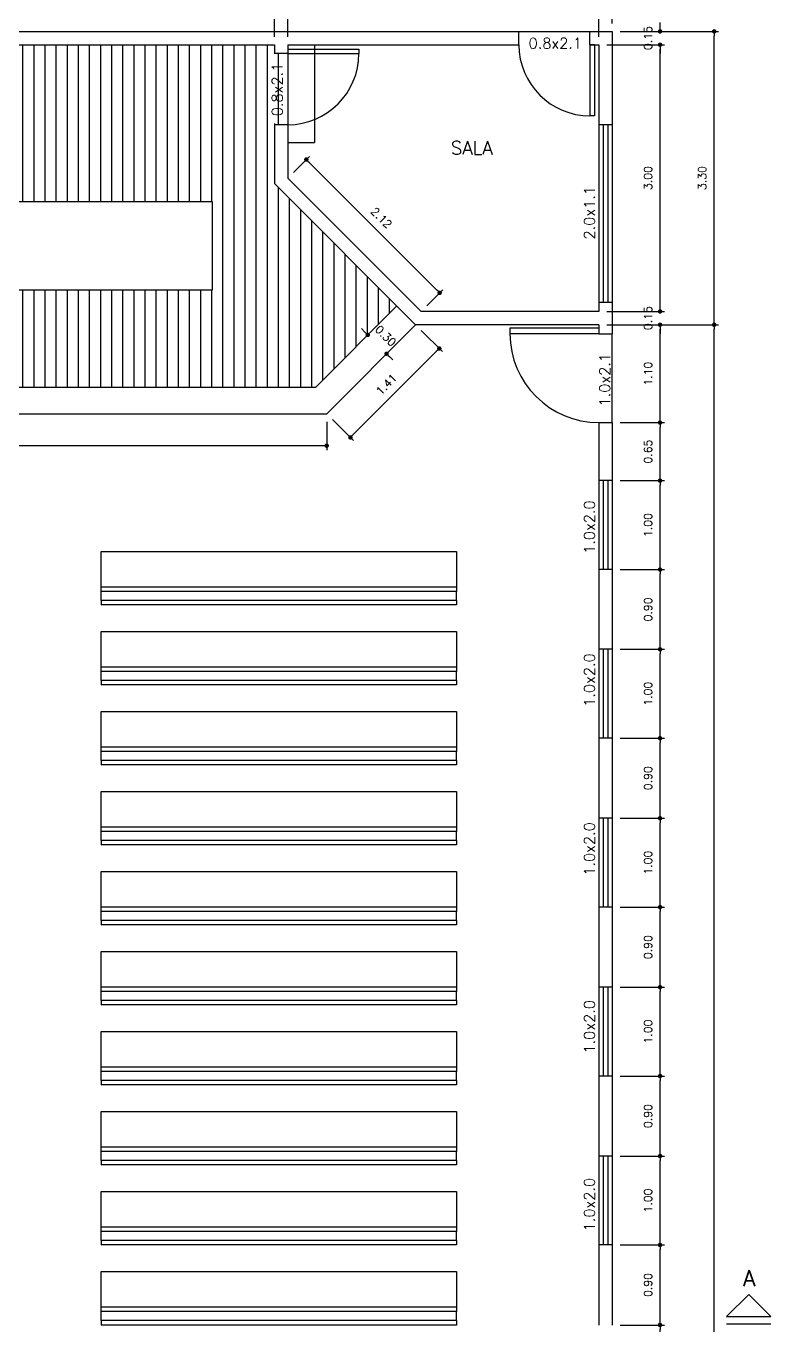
# Model space of a CAD drawing. Extents: x -230.3 to -156.5, y 53.3 to 122.6.
# Drawn here: x -166.23 to -157.85, y 92.67 to 107.28 of the extents above; entities that cross this region are included whole.
import ezdxf
from ezdxf.enums import TextEntityAlignment as Align

# ---------------------------------------------------------------- set-up
doc = ezdxf.new("R2010")
doc.units = 0
doc.header["$MEASUREMENT"] = 0
doc.layers.get('DEFPOINTS').update_dxf_attribs({"linetype": 'CONTINUOUS'})
for name, color, linetype in [('ALVENARIA', 7, 'CONTINUOUS'), ('ALVENARIA1', 44, 'CONTINUOUS'), ('COTA', 1, 'CONTINUOUS'), ('HATCH', 30, 'CONTINUOUS'), ('JAPOR', 142, 'CONTINUOUS'), ('TEXTO2', 40, 'CONTINUOUS'), ('TEXTO3', 3, 'CONTINUOUS'), ('TEXTO4', 4, 'CONTINUOUS')]:
    doc.layers.add(name, color=color, linetype=linetype)
doc.styles.add('SIMPLEX', font='SIMPLEX.SHX')
doc.dimstyles.new('DIM50', dxfattribs={"dimtxt": 0.09, "dimasz": 0.05, "dimexe": 0.05, "dimexo": 0.09, "dimgap": 0.09, "dimtad": 1, "dimzin": 0, "dimdsep": 46, "dimtxsty": 'SIMPLEX', "dimblk": 'DOT', "dimcen": 0.09, "dimadec": 0, "dimazin": 0, "dimtfac": 1, "dimtix": 1, "dimtofl": 0, "dimtmove": 2, "dimatfit": 3, "dimldrblk": 'DOT', "dimfxl": 1, "dimtolj": 1, "dimtzin": 0, "dimarcsym": 0})

# ---------------------------------------------------------------- blocks, each defined once
blk = doc.blocks.new('DOT')
at = {"layer": 'ALVENARIA', "color": 0, "linetype": 'ByBlock'}
blk.add_line((-0.5, 0), (-1, 0), dxfattribs=at)
at = {"layer": 'ALVENARIA', "color": 0, "linetype": 'ByBlock', "const_width": 0.5}
blk.add_lwpolyline([(-0.25, 0, 1), (0.25, 0, 1)], format="xyb", close=True, dxfattribs=at)
blk = doc.blocks.new('*D122')
at = {"layer": 'COTA', "color": 0, "lineweight": -2}
for p, q in [((-159.64, 107.307), (-159.64, 107.584)), ((-159.84, 107.534), (-159.89, 107.534)), ((-159.59, 107.534), (-159.54, 107.534))]:
    blk.add_line(p, q, dxfattribs=at)
at = {"layer": 'DEFPOINTS', "color": 0}
for p in [(-159.64, 107.534), (-159.64, 107.217), (-159.79, 107.067)]:
    blk.add_point(p, dxfattribs=at)
at = {"layer": 'COTA', "color": 0, "lineweight": -2, "xscale": 0.05, "yscale": 0.05, "zscale": 0.05}
blk.add_blockref('DOT', (-159.79, 107.534), dxfattribs=at)
at = {"layer": 'COTA', "color": 0, "lineweight": -2, "xscale": 0.05, "yscale": 0.05, "zscale": 0.05, "rotation": 180}
blk.add_blockref('DOT', (-159.64, 107.534), dxfattribs=at)
at = {"layer": 'COTA', "color": 0, "insert": (-159.715, 107.669), "char_height": 0.09, "attachment_point": 5, "style": 'SIMPLEX'}
blk.add_mtext('\\A1;0.15', dxfattribs=at)
blk = doc.blocks.new('*D121')
at = {"layer": 'COTA', "color": 0, "lineweight": -2}
for p, q in [((-159.79, 107.157), (-159.79, 107.584)), ((-163.24, 107.534), (-159.84, 107.534))]:
    blk.add_line(p, q, dxfattribs=at)
at = {"layer": 'DEFPOINTS', "color": 0}
for p in [(-159.79, 107.534), (-163.29, 107.067), (-159.79, 107.067)]:
    blk.add_point(p, dxfattribs=at)
at = {"layer": 'COTA', "color": 0, "lineweight": -2, "xscale": 0.05, "yscale": 0.05, "zscale": 0.05, "rotation": 180}
blk.add_blockref('DOT', (-163.29, 107.534), dxfattribs=at)
at = {"layer": 'COTA', "color": 0, "lineweight": -2, "xscale": 0.05, "yscale": 0.05, "zscale": 0.05}
blk.add_blockref('DOT', (-159.79, 107.534), dxfattribs=at)
at = {"layer": 'COTA', "color": 0, "insert": (-161.54, 107.669), "char_height": 0.09, "attachment_point": 5, "style": 'SIMPLEX'}
blk.add_mtext('\\A1;3.50', dxfattribs=at)
blk = doc.blocks.new('*D120')
at = {"layer": 'COTA', "color": 0, "lineweight": -2}
for p, q in [((-163.29, 107.157), (-163.29, 107.584)), ((-163.49, 107.534), (-163.54, 107.534)), ((-163.24, 107.534), (-163.19, 107.534))]:
    blk.add_line(p, q, dxfattribs=at)
at = {"layer": 'DEFPOINTS', "color": 0}
for p in [(-163.29, 107.534), (-163.44, 107.067), (-163.29, 107.067)]:
    blk.add_point(p, dxfattribs=at)
at = {"layer": 'COTA', "color": 0, "lineweight": -2, "xscale": 0.05, "yscale": 0.05, "zscale": 0.05}
blk.add_blockref('DOT', (-163.44, 107.534), dxfattribs=at)
at = {"layer": 'COTA', "color": 0, "lineweight": -2, "xscale": 0.05, "yscale": 0.05, "zscale": 0.05, "rotation": 180}
blk.add_blockref('DOT', (-163.29, 107.534), dxfattribs=at)
at = {"layer": 'COTA', "color": 0, "insert": (-163.365, 107.669), "char_height": 0.09, "attachment_point": 5, "style": 'SIMPLEX'}
blk.add_mtext('\\A1;0.15', dxfattribs=at)
blk = doc.blocks.new('*D119')
at = {"layer": 'COTA', "color": 0, "lineweight": -2}
for p, q in [((-163.44, 107.157), (-163.44, 107.584)), ((-169.79, 107.534), (-163.49, 107.534))]:
    blk.add_line(p, q, dxfattribs=at)
at = {"layer": 'DEFPOINTS', "color": 0}
for p in [(-163.44, 107.534), (-169.84, 107.067), (-163.44, 107.067)]:
    blk.add_point(p, dxfattribs=at)
at = {"layer": 'COTA', "color": 0, "lineweight": -2, "xscale": 0.05, "yscale": 0.05, "zscale": 0.05, "rotation": 180}
blk.add_blockref('DOT', (-169.84, 107.534), dxfattribs=at)
at = {"layer": 'COTA', "color": 0, "lineweight": -2, "xscale": 0.05, "yscale": 0.05, "zscale": 0.05}
blk.add_blockref('DOT', (-163.44, 107.534), dxfattribs=at)
at = {"layer": 'COTA', "color": 0, "insert": (-166.64, 107.669), "char_height": 0.09, "attachment_point": 5, "style": 'SIMPLEX'}
blk.add_mtext('\\A1;6.40', dxfattribs=at)
blk = doc.blocks.new('*D126')
at = {"layer": 'COTA', "color": 0, "lineweight": -2}
for p, q in [((-170.428, 102.827), (-170.428, 102.507)), ((-162.852, 102.827), (-162.852, 102.507)), ((-162.902, 102.557), (-170.378, 102.557))]:
    blk.add_line(p, q, dxfattribs=at)
at = {"layer": 'DEFPOINTS', "color": 0}
for p in [(-170.428, 102.917), (-162.852, 102.917), (-170.428, 102.557)]:
    blk.add_point(p, dxfattribs=at)
at = {"layer": 'COTA', "color": 0, "lineweight": -2, "xscale": 0.05, "yscale": 0.05, "zscale": 0.05, "rotation": 180.0000000000006}
blk.add_blockref('DOT', (-170.428, 102.557), dxfattribs=at)
at = {"layer": 'COTA', "color": 0, "lineweight": -2, "xscale": 0.05, "yscale": 0.05, "zscale": 0.05}
blk.add_blockref('DOT', (-162.852, 102.557), dxfattribs=at)
at = {"layer": 'COTA', "color": 0, "insert": (-166.64, 102.692), "char_height": 0.09, "attachment_point": 5, "style": 'SIMPLEX'}
blk.add_mtext('\\A1;7.58', dxfattribs=at)
blk = doc.blocks.new('*D128')
at = {"layer": 'COTA', "color": 0, "lineweight": -2}
for p, q in [((-162.128, 104.065), (-162.425, 103.768)), ((-162.425, 103.839), (-162.46, 103.874)), ((-161.916, 103.853), (-162.213, 103.556)), ((-162.142, 103.556), (-162.107, 103.521))]:
    blk.add_line(p, q, dxfattribs=at)
at = {"layer": 'DEFPOINTS', "color": 0}
for p in [(-162.064, 104.129), (-161.852, 103.917), (-162.178, 103.591)]:
    blk.add_point(p, dxfattribs=at)
at = {"layer": 'COTA', "color": 0, "lineweight": -2, "xscale": 0.05, "yscale": 0.05, "zscale": 0.05}
for p, rotation in [((-162.39, 103.803), 314.9999999999789), ((-162.178, 103.591), 134.9999999999789)]:
    blk.add_blockref('DOT', p, dxfattribs=dict(at, rotation=rotation))
at = {"layer": 'COTA', "color": 0, "insert": (-162.188, 103.793), "char_height": 0.09, "attachment_point": 5, "rotation": 315, "style": 'SIMPLEX'}
blk.add_mtext('\\A1;0.30', dxfattribs=at)
blk = doc.blocks.new('*D125')
at = {"layer": 'COTA', "color": 0, "lineweight": -2}
for p, q in [((-161.788, 103.853), (-161.55, 103.615)), ((-162.55, 102.686), (-161.621, 103.615)), ((-162.788, 102.853), (-162.55, 102.615))]:
    blk.add_line(p, q, dxfattribs=at)
at = {"layer": 'DEFPOINTS', "color": 0}
for p in [(-161.852, 103.917), (-161.585, 103.65), (-162.852, 102.917)]:
    blk.add_point(p, dxfattribs=at)
at = {"layer": 'COTA', "color": 0, "lineweight": -2, "xscale": 0.05, "yscale": 0.05, "zscale": 0.05}
for p, rotation in [((-161.585, 103.65), 44.9999999999992), ((-162.585, 102.65), 224.9999999999992)]:
    blk.add_blockref('DOT', p, dxfattribs=dict(at, rotation=rotation))
at = {"layer": 'COTA', "color": 0, "insert": (-162.181, 103.246), "char_height": 0.09, "attachment_point": 5, "rotation": 45, "style": 'SIMPLEX'}
blk.add_mtext('\\A1;1.41', dxfattribs=at)
blk = doc.blocks.new('*D124')
at = {"layer": 'COTA', "color": 0, "lineweight": -2}
for p, q in [((-163.226, 105.63), (-163.046, 105.811)), ((-163.046, 105.74), (-161.616, 104.311)), ((-161.726, 104.13), (-161.546, 104.311))]:
    blk.add_line(p, q, dxfattribs=at)
at = {"layer": 'DEFPOINTS', "color": 0}
for p in [(-163.29, 105.567), (-161.581, 104.276), (-161.79, 104.067)]:
    blk.add_point(p, dxfattribs=at)
at = {"layer": 'COTA', "color": 0, "lineweight": -2, "xscale": 0.05, "yscale": 0.05, "zscale": 0.05}
for p, rotation in [((-163.081, 105.776), 135), ((-161.581, 104.276), 315)]:
    blk.add_blockref('DOT', p, dxfattribs=dict(at, rotation=rotation))
at = {"layer": 'COTA', "color": 0, "insert": (-162.236, 105.121), "char_height": 0.09, "attachment_point": 5, "rotation": 315, "style": 'SIMPLEX'}
blk.add_mtext('\\A1;2.12', dxfattribs=at)
blk = doc.blocks.new('*D147')
at = {"layer": 'COTA', "color": 0, "lineweight": -2}
for p, q in [((-159.55, 92.667), (-159.052, 92.667)), ((-159.102, 91.717), (-159.102, 92.617)), ((-159.55, 91.667), (-159.052, 91.667))]:
    blk.add_line(p, q, dxfattribs=at)
at = {"layer": 'DEFPOINTS', "color": 0}
for p in [(-159.64, 92.667), (-159.102, 92.667), (-159.64, 91.667)]:
    blk.add_point(p, dxfattribs=at)
at = {"layer": 'COTA', "color": 0, "lineweight": -2, "xscale": 0.05, "yscale": 0.05, "zscale": 0.05}
for p, rotation in [((-159.102, 92.667), 90), ((-159.102, 91.667), 270)]:
    blk.add_blockref('DOT', p, dxfattribs=dict(at, rotation=rotation))
at = {"layer": 'COTA', "color": 0, "insert": (-159.237, 92.167), "char_height": 0.09, "attachment_point": 5, "rotation": 90, "style": 'SIMPLEX'}
blk.add_mtext('\\A1;1.00', dxfattribs=at)
blk = doc.blocks.new('*D148')
at = {"layer": 'COTA', "color": 0, "lineweight": -2}
for p, q in [((-159.55, 93.567), (-159.052, 93.567)), ((-159.102, 92.717), (-159.102, 93.517)), ((-159.55, 92.667), (-159.052, 92.667))]:
    blk.add_line(p, q, dxfattribs=at)
at = {"layer": 'DEFPOINTS', "color": 0}
for p in [(-159.64, 93.567), (-159.102, 93.567), (-159.64, 92.667)]:
    blk.add_point(p, dxfattribs=at)
at = {"layer": 'COTA', "color": 0, "lineweight": -2, "xscale": 0.05, "yscale": 0.05, "zscale": 0.05}
for p, rotation in [((-159.102, 93.567), 90), ((-159.102, 92.667), 270)]:
    blk.add_blockref('DOT', p, dxfattribs=dict(at, rotation=rotation))
at = {"layer": 'COTA', "color": 0, "insert": (-159.237, 93.117), "char_height": 0.09, "attachment_point": 5, "rotation": 90, "style": 'SIMPLEX'}
blk.add_mtext('\\A1;0.90', dxfattribs=at)
blk = doc.blocks.new('*D149')
at = {"layer": 'COTA', "color": 0, "lineweight": -2}
for p, q in [((-159.55, 94.567), (-159.052, 94.567)), ((-159.102, 93.617), (-159.102, 94.517)), ((-159.55, 93.567), (-159.052, 93.567))]:
    blk.add_line(p, q, dxfattribs=at)
at = {"layer": 'DEFPOINTS', "color": 0}
for p in [(-159.64, 94.567), (-159.102, 94.567), (-159.64, 93.567)]:
    blk.add_point(p, dxfattribs=at)
at = {"layer": 'COTA', "color": 0, "lineweight": -2, "xscale": 0.05, "yscale": 0.05, "zscale": 0.05}
for p, rotation in [((-159.102, 94.567), 90), ((-159.102, 93.567), 270)]:
    blk.add_blockref('DOT', p, dxfattribs=dict(at, rotation=rotation))
at = {"layer": 'COTA', "color": 0, "insert": (-159.237, 94.067), "char_height": 0.09, "attachment_point": 5, "rotation": 90, "style": 'SIMPLEX'}
blk.add_mtext('\\A1;1.00', dxfattribs=at)
blk = doc.blocks.new('*D150')
at = {"layer": 'COTA', "color": 0, "lineweight": -2}
for p, q in [((-159.55, 95.467), (-159.052, 95.467)), ((-159.102, 94.617), (-159.102, 95.417)), ((-159.55, 94.567), (-159.052, 94.567))]:
    blk.add_line(p, q, dxfattribs=at)
at = {"layer": 'DEFPOINTS', "color": 0}
for p in [(-159.64, 95.467), (-159.102, 95.467), (-159.64, 94.567)]:
    blk.add_point(p, dxfattribs=at)
at = {"layer": 'COTA', "color": 0, "lineweight": -2, "xscale": 0.05, "yscale": 0.05, "zscale": 0.05}
for p, rotation in [((-159.102, 95.467), 90), ((-159.102, 94.567), 270)]:
    blk.add_blockref('DOT', p, dxfattribs=dict(at, rotation=rotation))
at = {"layer": 'COTA', "color": 0, "insert": (-159.237, 95.017), "char_height": 0.09, "attachment_point": 5, "rotation": 90, "style": 'SIMPLEX'}
blk.add_mtext('\\A1;0.90', dxfattribs=at)
blk = doc.blocks.new('*D151')
at = {"layer": 'COTA', "color": 0, "lineweight": -2}
for p, q in [((-159.55, 96.467), (-159.052, 96.467)), ((-159.102, 95.517), (-159.102, 96.417)), ((-159.55, 95.467), (-159.052, 95.467))]:
    blk.add_line(p, q, dxfattribs=at)
at = {"layer": 'DEFPOINTS', "color": 0}
for p in [(-159.64, 96.467), (-159.102, 96.467), (-159.64, 95.467)]:
    blk.add_point(p, dxfattribs=at)
at = {"layer": 'COTA', "color": 0, "lineweight": -2, "xscale": 0.05, "yscale": 0.05, "zscale": 0.05}
for p, rotation in [((-159.102, 96.467), 90), ((-159.102, 95.467), 270)]:
    blk.add_blockref('DOT', p, dxfattribs=dict(at, rotation=rotation))
at = {"layer": 'COTA', "color": 0, "insert": (-159.237, 95.967), "char_height": 0.09, "attachment_point": 5, "rotation": 90, "style": 'SIMPLEX'}
blk.add_mtext('\\A1;1.00', dxfattribs=at)
blk = doc.blocks.new('*D152')
at = {"layer": 'COTA', "color": 0, "lineweight": -2}
for p, q in [((-159.55, 97.367), (-159.052, 97.367)), ((-159.102, 96.517), (-159.102, 97.317)), ((-159.55, 96.467), (-159.052, 96.467))]:
    blk.add_line(p, q, dxfattribs=at)
at = {"layer": 'DEFPOINTS', "color": 0}
for p in [(-159.64, 97.367), (-159.102, 97.367), (-159.64, 96.467)]:
    blk.add_point(p, dxfattribs=at)
at = {"layer": 'COTA', "color": 0, "lineweight": -2, "xscale": 0.05, "yscale": 0.05, "zscale": 0.05}
for p, rotation in [((-159.102, 97.367), 90), ((-159.102, 96.467), 270)]:
    blk.add_blockref('DOT', p, dxfattribs=dict(at, rotation=rotation))
at = {"layer": 'COTA', "color": 0, "insert": (-159.237, 96.917), "char_height": 0.09, "attachment_point": 5, "rotation": 90, "style": 'SIMPLEX'}
blk.add_mtext('\\A1;0.90', dxfattribs=at)
blk = doc.blocks.new('*D153')
at = {"layer": 'COTA', "color": 0, "lineweight": -2}
for p, q in [((-159.55, 98.367), (-159.052, 98.367)), ((-159.102, 97.417), (-159.102, 98.317)), ((-159.55, 97.367), (-159.052, 97.367))]:
    blk.add_line(p, q, dxfattribs=at)
at = {"layer": 'DEFPOINTS', "color": 0}
for p in [(-159.64, 98.367), (-159.102, 98.367), (-159.64, 97.367)]:
    blk.add_point(p, dxfattribs=at)
at = {"layer": 'COTA', "color": 0, "lineweight": -2, "xscale": 0.05, "yscale": 0.05, "zscale": 0.05}
for p, rotation in [((-159.102, 98.367), 90), ((-159.102, 97.367), 270)]:
    blk.add_blockref('DOT', p, dxfattribs=dict(at, rotation=rotation))
at = {"layer": 'COTA', "color": 0, "insert": (-159.237, 97.867), "char_height": 0.09, "attachment_point": 5, "rotation": 90, "style": 'SIMPLEX'}
blk.add_mtext('\\A1;1.00', dxfattribs=at)
blk = doc.blocks.new('*D154')
at = {"layer": 'COTA', "color": 0, "lineweight": -2}
for p, q in [((-159.55, 99.267), (-159.052, 99.267)), ((-159.102, 98.417), (-159.102, 99.217)), ((-159.55, 98.367), (-159.052, 98.367))]:
    blk.add_line(p, q, dxfattribs=at)
at = {"layer": 'DEFPOINTS', "color": 0}
for p in [(-159.64, 99.267), (-159.102, 99.267), (-159.64, 98.367)]:
    blk.add_point(p, dxfattribs=at)
at = {"layer": 'COTA', "color": 0, "lineweight": -2, "xscale": 0.05, "yscale": 0.05, "zscale": 0.05}
for p, rotation in [((-159.102, 99.267), 90), ((-159.102, 98.367), 270)]:
    blk.add_blockref('DOT', p, dxfattribs=dict(at, rotation=rotation))
at = {"layer": 'COTA', "color": 0, "insert": (-159.237, 98.817), "char_height": 0.09, "attachment_point": 5, "rotation": 90, "style": 'SIMPLEX'}
blk.add_mtext('\\A1;0.90', dxfattribs=at)
blk = doc.blocks.new('*D155')
at = {"layer": 'COTA', "color": 0, "lineweight": -2}
for p, q in [((-159.55, 100.267), (-159.052, 100.267)), ((-159.102, 99.317), (-159.102, 100.217)), ((-159.55, 99.267), (-159.052, 99.267))]:
    blk.add_line(p, q, dxfattribs=at)
at = {"layer": 'DEFPOINTS', "color": 0}
for p in [(-159.64, 100.267), (-159.102, 100.267), (-159.64, 99.267)]:
    blk.add_point(p, dxfattribs=at)
at = {"layer": 'COTA', "color": 0, "lineweight": -2, "xscale": 0.05, "yscale": 0.05, "zscale": 0.05}
for p, rotation in [((-159.102, 100.267), 90), ((-159.102, 99.267), 270)]:
    blk.add_blockref('DOT', p, dxfattribs=dict(at, rotation=rotation))
at = {"layer": 'COTA', "color": 0, "insert": (-159.237, 99.767), "char_height": 0.09, "attachment_point": 5, "rotation": 90, "style": 'SIMPLEX'}
blk.add_mtext('\\A1;1.00', dxfattribs=at)
blk = doc.blocks.new('*D156')
at = {"layer": 'COTA', "color": 0, "lineweight": -2}
for p, q in [((-159.55, 101.164), (-159.052, 101.164)), ((-159.102, 100.317), (-159.102, 101.114)), ((-159.55, 100.267), (-159.052, 100.267))]:
    blk.add_line(p, q, dxfattribs=at)
at = {"layer": 'DEFPOINTS', "color": 0}
for p in [(-159.64, 101.164), (-159.102, 101.164), (-159.64, 100.267)]:
    blk.add_point(p, dxfattribs=at)
at = {"layer": 'COTA', "color": 0, "lineweight": -2, "xscale": 0.05, "yscale": 0.05, "zscale": 0.05}
for p, rotation in [((-159.102, 101.164), 90), ((-159.102, 100.267), 270)]:
    blk.add_blockref('DOT', p, dxfattribs=dict(at, rotation=rotation))
at = {"layer": 'COTA', "color": 0, "insert": (-159.237, 100.715), "char_height": 0.09, "attachment_point": 5, "rotation": 90, "style": 'SIMPLEX'}
blk.add_mtext('\\A1;0.90', dxfattribs=at)
blk = doc.blocks.new('*D157')
at = {"layer": 'COTA', "color": 0, "lineweight": -2}
for p, q in [((-159.55, 102.164), (-159.052, 102.164)), ((-159.102, 101.214), (-159.102, 102.114)), ((-159.55, 101.164), (-159.052, 101.164))]:
    blk.add_line(p, q, dxfattribs=at)
at = {"layer": 'DEFPOINTS', "color": 0}
for p in [(-159.64, 102.164), (-159.102, 102.164), (-159.64, 101.164)]:
    blk.add_point(p, dxfattribs=at)
at = {"layer": 'COTA', "color": 0, "lineweight": -2, "xscale": 0.05, "yscale": 0.05, "zscale": 0.05}
for p, rotation in [((-159.102, 102.164), 90), ((-159.102, 101.164), 270)]:
    blk.add_blockref('DOT', p, dxfattribs=dict(at, rotation=rotation))
at = {"layer": 'COTA', "color": 0, "insert": (-159.237, 101.664), "char_height": 0.09, "attachment_point": 5, "rotation": 90, "style": 'SIMPLEX'}
blk.add_mtext('\\A1;1.00', dxfattribs=at)
blk = doc.blocks.new('*D158')
at = {"layer": 'COTA', "color": 0, "lineweight": -2}
for p, q in [((-159.7, 103.917), (-158.443, 103.917)), ((-158.493, 79.267), (-158.493, 103.867)), ((-159.55, 79.217), (-158.443, 79.217))]:
    blk.add_line(p, q, dxfattribs=at)
at = {"layer": 'DEFPOINTS', "color": 0}
for p in [(-159.79, 103.917), (-158.493, 103.917), (-159.64, 79.217)]:
    blk.add_point(p, dxfattribs=at)
at = {"layer": 'COTA', "color": 0, "lineweight": -2, "xscale": 0.05, "yscale": 0.05, "zscale": 0.05}
for p, rotation in [((-158.493, 103.917), 90), ((-158.493, 79.217), 270)]:
    blk.add_blockref('DOT', p, dxfattribs=dict(at, rotation=rotation))
at = {"layer": 'COTA', "color": 0, "insert": (-158.628, 91.567), "char_height": 0.09, "attachment_point": 5, "rotation": 90, "style": 'SIMPLEX'}
blk.add_mtext('\\A1;24.70', dxfattribs=at)
blk = doc.blocks.new('*D167')
at = {"layer": 'COTA', "color": 0, "lineweight": -2}
for p, q in [((-159.55, 107.217), (-158.443, 107.217)), ((-158.493, 103.967), (-158.493, 107.167)), ((-159.7, 103.917), (-158.443, 103.917))]:
    blk.add_line(p, q, dxfattribs=at)
at = {"layer": 'DEFPOINTS', "color": 0}
for p in [(-159.64, 107.217), (-158.493, 107.217), (-159.79, 103.917)]:
    blk.add_point(p, dxfattribs=at)
at = {"layer": 'COTA', "color": 0, "lineweight": -2, "xscale": 0.05, "yscale": 0.05, "zscale": 0.05}
for p, rotation in [((-158.493, 107.217), 90), ((-158.493, 103.917), 270)]:
    blk.add_blockref('DOT', p, dxfattribs=dict(at, rotation=rotation))
at = {"layer": 'COTA', "color": 0, "insert": (-158.628, 105.567), "char_height": 0.09, "attachment_point": 5, "rotation": 90, "style": 'SIMPLEX'}
blk.add_mtext('\\A1;3.30', dxfattribs=at)
blk = doc.blocks.new('*D168')
at = {"layer": 'COTA', "color": 0, "lineweight": -2}
for p, q in [((-173.64, 107.307), (-173.64, 108.029)), ((-173.59, 107.979), (-159.69, 107.979)), ((-159.64, 107.307), (-159.64, 108.029))]:
    blk.add_line(p, q, dxfattribs=at)
at = {"layer": 'DEFPOINTS', "color": 0}
for p in [(-159.64, 107.979), (-173.64, 107.217), (-159.64, 107.217)]:
    blk.add_point(p, dxfattribs=at)
at = {"layer": 'COTA', "color": 0, "lineweight": -2, "xscale": 0.05, "yscale": 0.05, "zscale": 0.05, "rotation": 180}
blk.add_blockref('DOT', (-173.64, 107.979), dxfattribs=at)
at = {"layer": 'COTA', "color": 0, "lineweight": -2, "xscale": 0.05, "yscale": 0.05, "zscale": 0.05}
blk.add_blockref('DOT', (-159.64, 107.979), dxfattribs=at)
at = {"layer": 'COTA', "color": 0, "insert": (-166.64, 108.114), "char_height": 0.09, "attachment_point": 5, "style": 'SIMPLEX'}
blk.add_mtext('\\A1;14.00', dxfattribs=at)
blk = doc.blocks.new('*D202')
at = {"layer": 'COTA', "color": 0, "lineweight": -2}
for p, q in [((-159.55, 102.817), (-159.052, 102.817)), ((-159.102, 102.214), (-159.102, 102.767)), ((-159.55, 102.164), (-159.052, 102.164))]:
    blk.add_line(p, q, dxfattribs=at)
at = {"layer": 'DEFPOINTS', "color": 0}
for p in [(-159.64, 102.817), (-159.102, 102.817), (-159.64, 102.164)]:
    blk.add_point(p, dxfattribs=at)
at = {"layer": 'COTA', "color": 0, "lineweight": -2, "xscale": 0.05, "yscale": 0.05, "zscale": 0.05}
for p, rotation in [((-159.102, 102.817), 90), ((-159.102, 102.164), 270)]:
    blk.add_blockref('DOT', p, dxfattribs=dict(at, rotation=rotation))
at = {"layer": 'COTA', "color": 0, "insert": (-159.237, 102.49), "char_height": 0.09, "attachment_point": 5, "rotation": 90, "style": 'SIMPLEX'}
blk.add_mtext('\\A1;0.65', dxfattribs=at)
blk = doc.blocks.new('*D205')
at = {"layer": 'COTA', "color": 0, "lineweight": -2}
for p, q in [((-159.7, 103.917), (-159.052, 103.917)), ((-159.102, 102.867), (-159.102, 103.867)), ((-159.55, 102.817), (-159.052, 102.817))]:
    blk.add_line(p, q, dxfattribs=at)
at = {"layer": 'DEFPOINTS', "color": 0}
for p in [(-159.79, 103.917), (-159.102, 103.917), (-159.64, 102.817)]:
    blk.add_point(p, dxfattribs=at)
at = {"layer": 'COTA', "color": 0, "lineweight": -2, "xscale": 0.05, "yscale": 0.05, "zscale": 0.05}
for p, rotation in [((-159.102, 103.917), 90), ((-159.102, 102.817), 270)]:
    blk.add_blockref('DOT', p, dxfattribs=dict(at, rotation=rotation))
at = {"layer": 'COTA', "color": 0, "insert": (-159.237, 103.367), "char_height": 0.09, "attachment_point": 5, "rotation": 90, "style": 'SIMPLEX'}
blk.add_mtext('\\A1;1.10', dxfattribs=at)
blk = doc.blocks.new('*D206')
at = {"layer": 'COTA', "color": 0, "lineweight": -2}
for p, q in [((-159.7, 104.067), (-159.052, 104.067)), ((-159.102, 104.117), (-159.102, 104.167)), ((-159.7, 103.917), (-159.052, 103.917)), ((-159.102, 103.867), (-159.102, 103.817))]:
    blk.add_line(p, q, dxfattribs=at)
at = {"layer": 'DEFPOINTS', "color": 0}
for p in [(-159.79, 104.067), (-159.102, 104.067), (-159.79, 103.917)]:
    blk.add_point(p, dxfattribs=at)
at = {"layer": 'COTA', "color": 0, "lineweight": -2, "xscale": 0.05, "yscale": 0.05, "zscale": 0.05}
for p, rotation in [((-159.102, 104.067), 270), ((-159.102, 103.917), 90)]:
    blk.add_blockref('DOT', p, dxfattribs=dict(at, rotation=rotation))
at = {"layer": 'COTA', "color": 0, "insert": (-159.237, 103.992), "char_height": 0.09, "attachment_point": 5, "rotation": 90, "style": 'SIMPLEX'}
blk.add_mtext('\\A1;0.15', dxfattribs=at)
blk = doc.blocks.new('*D207')
at = {"layer": 'COTA', "color": 0, "lineweight": -2}
for p, q in [((-159.7, 107.067), (-159.052, 107.067)), ((-159.102, 104.117), (-159.102, 107.017)), ((-159.7, 104.067), (-159.052, 104.067))]:
    blk.add_line(p, q, dxfattribs=at)
at = {"layer": 'DEFPOINTS', "color": 0}
for p in [(-159.79, 107.067), (-159.102, 107.067), (-159.79, 104.067)]:
    blk.add_point(p, dxfattribs=at)
at = {"layer": 'COTA', "color": 0, "lineweight": -2, "xscale": 0.05, "yscale": 0.05, "zscale": 0.05}
for p, rotation in [((-159.102, 107.067), 90), ((-159.102, 104.067), 270)]:
    blk.add_blockref('DOT', p, dxfattribs=dict(at, rotation=rotation))
at = {"layer": 'COTA', "color": 0, "insert": (-159.237, 105.567), "char_height": 0.09, "attachment_point": 5, "rotation": 90, "style": 'SIMPLEX'}
blk.add_mtext('\\A1;3.00', dxfattribs=at)
blk = doc.blocks.new('*D208')
at = {"layer": 'COTA', "color": 0, "lineweight": -2}
for p, q in [((-159.102, 107.267), (-159.102, 107.317)), ((-159.55, 107.217), (-159.052, 107.217)), ((-159.7, 107.067), (-159.052, 107.067)), ((-159.102, 107.017), (-159.102, 106.967))]:
    blk.add_line(p, q, dxfattribs=at)
at = {"layer": 'DEFPOINTS', "color": 0}
for p in [(-159.64, 107.217), (-159.102, 107.217), (-159.79, 107.067)]:
    blk.add_point(p, dxfattribs=at)
at = {"layer": 'COTA', "color": 0, "lineweight": -2, "xscale": 0.05, "yscale": 0.05, "zscale": 0.05}
for p, rotation in [((-159.102, 107.217), 270), ((-159.102, 107.067), 90)]:
    blk.add_blockref('DOT', p, dxfattribs=dict(at, rotation=rotation))
at = {"layer": 'COTA', "color": 0, "insert": (-159.237, 107.142), "char_height": 0.09, "attachment_point": 5, "rotation": 90, "style": 'SIMPLEX'}
blk.add_mtext('\\A1;0.15', dxfattribs=at)

msp = doc.modelspace()

# ---------------------------------------------------------------- hatches: boundary and pattern name
at = {"layer": 'HATCH'}
h = msp.add_hatch(dxfattribs=at)
h.set_pattern_fill('ANSI31', color=256, angle=45, style=0)
h.set_pattern_definition([(90, (0.48129, -5.37603), (-0.125, 3e-17), [])])
h.paths.add_polyline_path([(-169.84, 107.067), (-169.84, 106.967), (-169.99, 106.967), (-169.99, 106.167), (-169.84, 106.167), (-169.84, 105.505), (-171.216, 104.129), (-170.304, 103.217), (-162.976, 103.217), (-162.064, 104.129), (-163.44, 105.505), (-163.44, 106.167), (-163.29, 106.167), (-163.29, 106.967), (-163.44, 106.967), (-163.44, 107.067)])
h.paths.add_polyline_path([(-164.14, 105.305), (-164.14, 104.305), (-169.14, 104.305), (-169.14, 105.305)], flags=16)
h.paths.add_polyline_path([(-170.586, 104.437), (-170.36, 104.663), (-170.264, 104.567), (-170.49, 104.341)], flags=24)
h.paths.add_polyline_path([(-169.374, 104.982), (-169.374, 105.301), (-169.239, 105.301), (-169.239, 104.982)], flags=24)
h.paths.add_polyline_path([(-169.803, 106.242), (-169.803, 106.884), (-169.983, 106.884), (-169.983, 106.242)], flags=24)
h.paths.add_polyline_path([(-163.319, 106.242), (-163.319, 106.884), (-163.499, 106.884), (-163.499, 106.242)], flags=24)
h.paths.add_polyline_path([(-167.049, 106.119), (-166.31, 106.119), (-166.31, 106.344), (-167.049, 106.344)], flags=24)

# ---------------------------------------------------------------- linework, layer by layer
at = {"layer": 'ALVENARIA'}
for p, q in [((-173.64, 107.217), (-160.676, 107.217)), ((-160.69, 107.067), (-160.69, 107.217)), ((-159.89, 107.217), (-159.64, 107.217)), ((-159.89, 107.067), (-159.89, 107.217)), ((-159.64, 107.217), (-159.64, 106.167)), ((-169.84, 107.067), (-163.44, 107.067)), ((-163.44, 107.067), (-163.44, 106.967)), ((-163.29, 106.967), (-163.44, 106.967)), ((-163.29, 107.067), (-160.69, 107.067)), ((-163.29, 107.067), (-163.29, 106.967)), ((-159.89, 107.067), (-159.79, 107.067)), ((-159.79, 107.067), (-159.79, 106.167)), ((-163.44, 106.181), (-163.44, 105.505)), ((-163.29, 106.167), (-163.44, 106.167)), ((-163.29, 106.167), (-163.29, 105.567)), ((-159.64, 106.167), (-159.79, 106.167)), ((-163.44, 105.505), (-161.852, 103.917)), ((-163.29, 105.567), (-161.79, 104.067)), ((-159.79, 104.067), (-161.79, 104.067)), ((-159.79, 104.167), (-159.79, 104.067)), ((-159.64, 104.167), (-159.79, 104.167)), ((-159.64, 104.167), (-159.64, 103.817)), ((-159.79, 103.917), (-161.852, 103.917)), ((-159.79, 103.917), (-159.79, 103.817)), ((-159.79, 103.817), (-159.64, 103.817)), ((-159.79, 102.817), (-159.79, 102.164)), ((-159.79, 102.817), (-159.64, 102.817)), ((-159.64, 102.817), (-159.64, 102.164)), ((-159.64, 102.164), (-159.79, 102.164)), ((-159.64, 101.164), (-159.79, 101.164)), ((-159.79, 101.164), (-159.79, 100.267)), ((-159.64, 101.164), (-159.64, 100.267)), ((-159.64, 100.267), (-159.79, 100.267)), ((-159.64, 99.267), (-159.79, 99.267)), ((-159.79, 99.267), (-159.79, 98.367)), ((-159.79, 99.267), (-159.79, 98.367)), ((-159.64, 99.267), (-159.64, 98.367)), ((-159.64, 99.267), (-159.64, 98.367)), ((-159.64, 98.367), (-159.79, 98.367)), ((-159.64, 97.367), (-159.79, 97.367)), ((-159.79, 97.367), (-159.79, 96.467)), ((-159.64, 97.367), (-159.64, 96.467)), ((-159.64, 96.467), (-159.79, 96.467)), ((-159.64, 95.467), (-159.79, 95.467)), ((-159.79, 95.467), (-159.79, 94.567)), ((-159.79, 95.467), (-159.79, 94.567)), ((-159.64, 95.467), (-159.64, 94.567)), ((-159.64, 95.467), (-159.64, 94.567)), ((-159.64, 94.567), (-159.79, 94.567)), ((-159.64, 93.567), (-159.79, 93.567)), ((-159.79, 93.567), (-159.79, 92.667)), ((-159.64, 93.567), (-159.64, 92.667)), ((-158.104, 93.011), (-158.354, 92.761)), ((-157.854, 92.761), (-158.104, 93.011)), ((-158.354, 92.761), (-157.854, 92.761)), ((-158.354, 92.681), (-157.854, 92.681))]:
    msp.add_line(p, q, dxfattribs=at)
at = {"layer": 'ALVENARIA1'}
for p, q in [((-160.676, 107.217), (-159.89, 107.217)), ((-163.29, 106.967), (-163.29, 106.167)), ((-162.99, 107.067), (-162.99, 105.967)), ((-163.29, 105.967), (-162.99, 105.967)), ((-162.976, 103.217), (-162.064, 104.129)), ((-162.852, 102.917), (-161.852, 103.917)), ((-159.64, 102.817), (-159.64, 103.817)), ((-170.304, 103.217), (-162.976, 103.217)), ((-170.428, 102.917), (-162.852, 102.917))]:
    msp.add_line(p, q, dxfattribs=at)
at = {"layer": 'HATCH'}
for p, q in [((-169.14, 105.305), (-164.14, 105.305)), ((-164.14, 105.305), (-164.14, 104.305)), ((-164.14, 104.305), (-169.14, 104.305)), ((-165.39, 101.367), (-161.39, 101.367)), ((-165.39, 100.917), (-165.39, 101.367)), ((-161.39, 101.367), (-161.39, 100.917)), ((-161.39, 100.967), (-165.39, 100.967)), ((-161.39, 100.917), (-165.39, 100.917)), ((-165.39, 100.817), (-165.39, 100.917)), ((-161.39, 100.817), (-165.39, 100.817)), ((-165.39, 100.817), (-165.39, 100.767)), ((-161.39, 100.817), (-161.39, 100.917)), ((-161.39, 100.817), (-161.39, 100.767)), ((-161.39, 100.767), (-165.39, 100.767)), ((-165.39, 100.467), (-161.39, 100.467)), ((-165.39, 100.017), (-165.39, 100.467)), ((-161.39, 100.467), (-161.39, 100.017)), ((-161.39, 100.067), (-165.39, 100.067)), ((-161.39, 100.017), (-165.39, 100.017)), ((-165.39, 99.917), (-165.39, 100.017)), ((-161.39, 99.917), (-161.39, 100.017)), ((-161.39, 99.917), (-165.39, 99.917)), ((-165.39, 99.917), (-165.39, 99.867)), ((-161.39, 99.867), (-165.39, 99.867)), ((-161.39, 99.917), (-161.39, 99.867)), ((-165.39, 99.567), (-161.39, 99.567)), ((-165.39, 99.117), (-165.39, 99.567)), ((-161.39, 99.567), (-161.39, 99.117)), ((-161.39, 99.167), (-165.39, 99.167)), ((-161.39, 99.117), (-165.39, 99.117)), ((-165.39, 99.017), (-165.39, 99.117)), ((-161.39, 99.017), (-161.39, 99.117)), ((-161.39, 99.017), (-165.39, 99.017)), ((-165.39, 99.017), (-165.39, 98.967)), ((-161.39, 98.967), (-165.39, 98.967)), ((-161.39, 99.017), (-161.39, 98.967)), ((-165.39, 98.667), (-161.39, 98.667)), ((-165.39, 98.217), (-165.39, 98.667)), ((-161.39, 98.667), (-161.39, 98.217)), ((-161.39, 98.267), (-165.39, 98.267)), ((-161.39, 98.217), (-165.39, 98.217)), ((-165.39, 98.117), (-165.39, 98.217)), ((-161.39, 98.117), (-161.39, 98.217)), ((-161.39, 98.117), (-165.39, 98.117)), ((-165.39, 98.117), (-165.39, 98.067)), ((-161.39, 98.067), (-165.39, 98.067)), ((-161.39, 98.117), (-161.39, 98.067)), ((-165.39, 97.767), (-161.39, 97.767)), ((-165.39, 97.317), (-165.39, 97.767)), ((-161.39, 97.767), (-161.39, 97.317)), ((-161.39, 97.367), (-165.39, 97.367)), ((-161.39, 97.317), (-165.39, 97.317)), ((-165.39, 97.217), (-165.39, 97.317)), ((-161.39, 97.217), (-161.39, 97.317)), ((-161.39, 97.217), (-165.39, 97.217)), ((-165.39, 97.217), (-165.39, 97.167)), ((-161.39, 97.167), (-165.39, 97.167)), ((-161.39, 97.217), (-161.39, 97.167)), ((-165.39, 96.417), (-165.39, 96.867)), ((-165.39, 96.867), (-161.39, 96.867)), ((-161.39, 96.867), (-161.39, 96.417)), ((-161.39, 96.467), (-165.39, 96.467)), ((-161.39, 96.417), (-165.39, 96.417)), ((-165.39, 96.317), (-165.39, 96.417)), ((-161.39, 96.317), (-165.39, 96.317)), ((-165.39, 96.317), (-165.39, 96.267)), ((-161.39, 96.317), (-161.39, 96.417)), ((-161.39, 96.317), (-161.39, 96.267)), ((-161.39, 96.267), (-165.39, 96.267)), ((-165.39, 95.967), (-161.39, 95.967)), ((-165.39, 95.517), (-165.39, 95.967)), ((-161.39, 95.967), (-161.39, 95.517)), ((-161.39, 95.567), (-165.39, 95.567)), ((-161.39, 95.517), (-165.39, 95.517)), ((-165.39, 95.417), (-165.39, 95.517)), ((-161.39, 95.417), (-165.39, 95.417)), ((-165.39, 95.417), (-165.39, 95.367)), ((-161.39, 95.417), (-161.39, 95.517)), ((-161.39, 95.417), (-161.39, 95.367)), ((-161.39, 95.367), (-165.39, 95.367)), ((-165.39, 95.067), (-161.39, 95.067)), ((-165.39, 94.617), (-165.39, 95.067)), ((-161.39, 95.067), (-161.39, 94.617)), ((-161.39, 94.667), (-165.39, 94.667)), ((-161.39, 94.617), (-165.39, 94.617)), ((-165.39, 94.517), (-165.39, 94.617)), ((-161.39, 94.517), (-161.39, 94.617)), ((-161.39, 94.517), (-165.39, 94.517)), ((-165.39, 94.517), (-165.39, 94.467)), ((-161.39, 94.467), (-165.39, 94.467)), ((-161.39, 94.517), (-161.39, 94.467)), ((-165.39, 93.717), (-165.39, 94.167)), ((-165.39, 94.167), (-161.39, 94.167)), ((-161.39, 94.167), (-161.39, 93.717)), ((-161.39, 93.767), (-165.39, 93.767)), ((-161.39, 93.717), (-165.39, 93.717)), ((-165.39, 93.617), (-165.39, 93.717)), ((-161.39, 93.617), (-161.39, 93.717)), ((-161.39, 93.617), (-165.39, 93.617)), ((-165.39, 93.617), (-165.39, 93.567)), ((-161.39, 93.567), (-165.39, 93.567)), ((-161.39, 93.617), (-161.39, 93.567)), ((-165.39, 93.267), (-161.39, 93.267)), ((-165.39, 92.817), (-165.39, 93.267)), ((-161.39, 93.267), (-161.39, 92.817)), ((-161.39, 92.867), (-165.39, 92.867)), ((-161.39, 92.817), (-165.39, 92.817)), ((-165.39, 92.717), (-165.39, 92.817)), ((-161.39, 92.717), (-161.39, 92.817)), ((-161.39, 92.717), (-165.39, 92.717)), ((-165.39, 92.717), (-165.39, 92.667)), ((-161.39, 92.667), (-165.39, 92.667)), ((-161.39, 92.717), (-161.39, 92.667))]:
    msp.add_line(p, q, dxfattribs=at)
at = {"layer": 'JAPOR'}
for p, q in [((-163.29, 107.017), (-162.49, 107.017)), ((-163.29, 107.017), (-163.29, 106.967)), ((-163.29, 106.967), (-162.49, 106.967)), ((-162.49, 107.017), (-162.49, 106.967)), ((-159.84, 107.067), (-159.89, 107.067)), ((-159.89, 107.067), (-159.89, 106.267)), ((-159.84, 107.067), (-159.84, 106.267)), ((-159.84, 106.267), (-159.89, 106.267)), ((-159.79, 106.167), (-159.79, 104.167)), ((-159.74, 106.167), (-159.74, 104.167)), ((-159.69, 106.167), (-159.69, 104.167)), ((-159.64, 106.167), (-159.64, 104.167)), ((-159.79, 103.879), (-160.79, 103.879)), ((-160.79, 103.879), (-160.79, 103.817)), ((-159.79, 103.817), (-160.79, 103.817)), ((-159.79, 103.879), (-159.79, 103.817)), ((-159.79, 102.164), (-159.79, 101.164)), ((-159.74, 102.164), (-159.74, 101.164)), ((-159.69, 102.164), (-159.69, 101.164)), ((-159.64, 102.164), (-159.64, 101.164)), ((-159.79, 100.267), (-159.79, 99.267)), ((-159.74, 100.267), (-159.74, 99.267)), ((-159.69, 100.267), (-159.69, 99.267)), ((-159.64, 100.267), (-159.64, 99.267)), ((-159.79, 98.367), (-159.79, 97.367)), ((-159.74, 98.367), (-159.74, 97.367)), ((-159.69, 98.367), (-159.69, 97.367)), ((-159.69, 98.367), (-159.69, 97.367)), ((-159.64, 98.367), (-159.64, 97.367)), ((-159.79, 96.467), (-159.79, 95.467)), ((-159.74, 96.467), (-159.74, 95.467)), ((-159.69, 96.467), (-159.69, 95.467)), ((-159.64, 96.467), (-159.64, 95.467)), ((-159.79, 94.567), (-159.79, 93.567)), ((-159.74, 94.567), (-159.74, 93.567)), ((-159.69, 94.567), (-159.69, 93.567)), ((-159.69, 94.567), (-159.69, 93.567)), ((-159.64, 94.567), (-159.64, 93.567))]:
    msp.add_line(p, q, dxfattribs=at)
for centre, radius, start, end in [((-163.29, 106.967), 0.8, 270, 0), ((-159.89, 107.067), 0.8, 180, 270), ((-159.79, 103.817), 1, 180, 270)]:
    msp.add_arc(centre, radius, start, end, dxfattribs=at)

# ---------------------------------------------------------------- texts
at = {"layer": 'TEXTO2', "style": 'SIMPLEX'}
msp.add_text('0.8x2.1', height=0.12, dxfattribs=at).set_placement((-160.28, 107.023), align=Align.CENTER)
for s, p in [('0.8x2.1', (-163.349, 106.563)), ('2.0x1.1', (-159.837, 105.177)), ('1.0x2.1', (-159.664, 103.299)), ('1.0x2.0', (-159.837, 101.641)), ('1.0x2.0', (-159.837, 99.921)), ('1.0x2.0', (-159.837, 98.021)), ('1.0x2.0', (-159.837, 96.021)), ('1.0x2.0', (-159.837, 94.021))]:
    msp.add_text(s, height=0.12, rotation=90, dxfattribs=at).set_placement(p, align=Align.CENTER)
at = {"layer": 'TEXTO3', "style": 'SIMPLEX'}
msp.add_text('SALA', height=0.15, dxfattribs=at).set_placement((-161.22, 105.831), align=Align.CENTER)
at = {"layer": 'TEXTO4', "style": 'SIMPLEX'}
msp.add_text('A', height=0.18, dxfattribs=at).set_placement((-158.167, 93.105))

# ---------------------------------------------------------------- dimensions: what is measured, and where the dimension line sits
at = {"layer": 'COTA'}
dim = msp.add_linear_dim(base=(-159.64, 107.979), p1=(-173.64, 107.217), p2=(-159.64, 107.217), dimstyle='DIM50', dxfattribs=at)
dim.commit()
dim.dimension.update_dxf_attribs({"geometry": '*D168', "text_midpoint": (-166.64, 108.114)})
for base, p1, p2, picture, middle in [((-163.44, 107.534), (-169.84, 107.067), (-163.44, 107.067), '*D119', (-166.64, 107.669)), ((-163.29, 107.534), (-163.44, 107.067), (-163.29, 107.067), '*D120', (-163.365, 107.669)), ((-159.79, 107.534), (-163.29, 107.067), (-159.79, 107.067), '*D121', (-161.54, 107.669)), ((-159.64, 107.534), (-159.79, 107.067), (-159.64, 107.217), '*D122', (-159.715, 107.669))]:
    dim = msp.add_linear_dim(base=base, p1=p1, p2=p2, dimstyle='DIM50', override={"dimse1": 1}, dxfattribs=at)
    dim.commit()
    dim.dimension.update_dxf_attribs({"geometry": picture, "text_midpoint": middle})
for base, p1, p2, picture, middle in [((-159.102, 107.217), (-159.79, 107.067), (-159.64, 107.217), '*D208', (-159.237, 107.142)), ((-158.493, 107.217), (-159.79, 103.917), (-159.64, 107.217), '*D167', (-158.628, 105.567)), ((-159.102, 107.067), (-159.79, 104.067), (-159.79, 107.067), '*D207', (-159.237, 105.567)), ((-159.102, 104.067), (-159.79, 103.917), (-159.79, 104.067), '*D206', (-159.237, 103.992)), ((-158.493, 103.917), (-159.64, 79.217), (-159.79, 103.917), '*D158', (-158.628, 91.567)), ((-159.102, 103.917), (-159.64, 102.817), (-159.79, 103.917), '*D205', (-159.237, 103.367)), ((-159.102, 102.817), (-159.64, 102.164), (-159.64, 102.817), '*D202', (-159.237, 102.49)), ((-159.102, 102.164), (-159.64, 101.164), (-159.64, 102.164), '*D157', (-159.237, 101.664)), ((-159.102, 101.164), (-159.64, 100.267), (-159.64, 101.164), '*D156', (-159.237, 100.715)), ((-159.102, 100.267), (-159.64, 99.267), (-159.64, 100.267), '*D155', (-159.237, 99.767)), ((-159.102, 99.267), (-159.64, 98.367), (-159.64, 99.267), '*D154', (-159.237, 98.817)), ((-159.102, 98.367), (-159.64, 97.367), (-159.64, 98.367), '*D153', (-159.237, 97.867)), ((-159.102, 97.367), (-159.64, 96.467), (-159.64, 97.367), '*D152', (-159.237, 96.917)), ((-159.102, 96.467), (-159.64, 95.467), (-159.64, 96.467), '*D151', (-159.237, 95.967)), ((-159.102, 95.467), (-159.64, 94.567), (-159.64, 95.467), '*D150', (-159.237, 95.017)), ((-159.102, 94.567), (-159.64, 93.567), (-159.64, 94.567), '*D149', (-159.237, 94.067)), ((-159.102, 93.567), (-159.64, 92.667), (-159.64, 93.567), '*D148', (-159.237, 93.117)), ((-159.102, 92.667), (-159.64, 91.667), (-159.64, 92.667), '*D147', (-159.237, 92.167))]:
    dim = msp.add_linear_dim(base=base, p1=p1, p2=p2, angle=90, dimstyle='DIM50', dxfattribs=at)
    dim.commit()
    dim.dimension.update_dxf_attribs({"geometry": picture, "text_midpoint": middle})
for p1, p2, distance, picture, middle in [((-163.29, 105.567), (-161.79, 104.067), 0.295, '*D124', (-162.236, 105.121)), ((-162.064, 104.129), (-161.852, 103.917), -0.46, '*D128', (-162.188, 103.793)), ((-162.852, 102.917), (-161.852, 103.917), -0.377, '*D125', (-162.181, 103.246)), ((-162.852, 102.917), (-170.428, 102.917), 0.36, '*D126', (-166.64, 102.692))]:
    dim = msp.add_aligned_dim(p1=p1, p2=p2, distance=distance, dimstyle='DIM50', dxfattribs=at)
    dim.commit()
    dim.dimension.update_dxf_attribs({"geometry": picture, "text_midpoint": middle})

doc.saveas('drawing.dxf')
